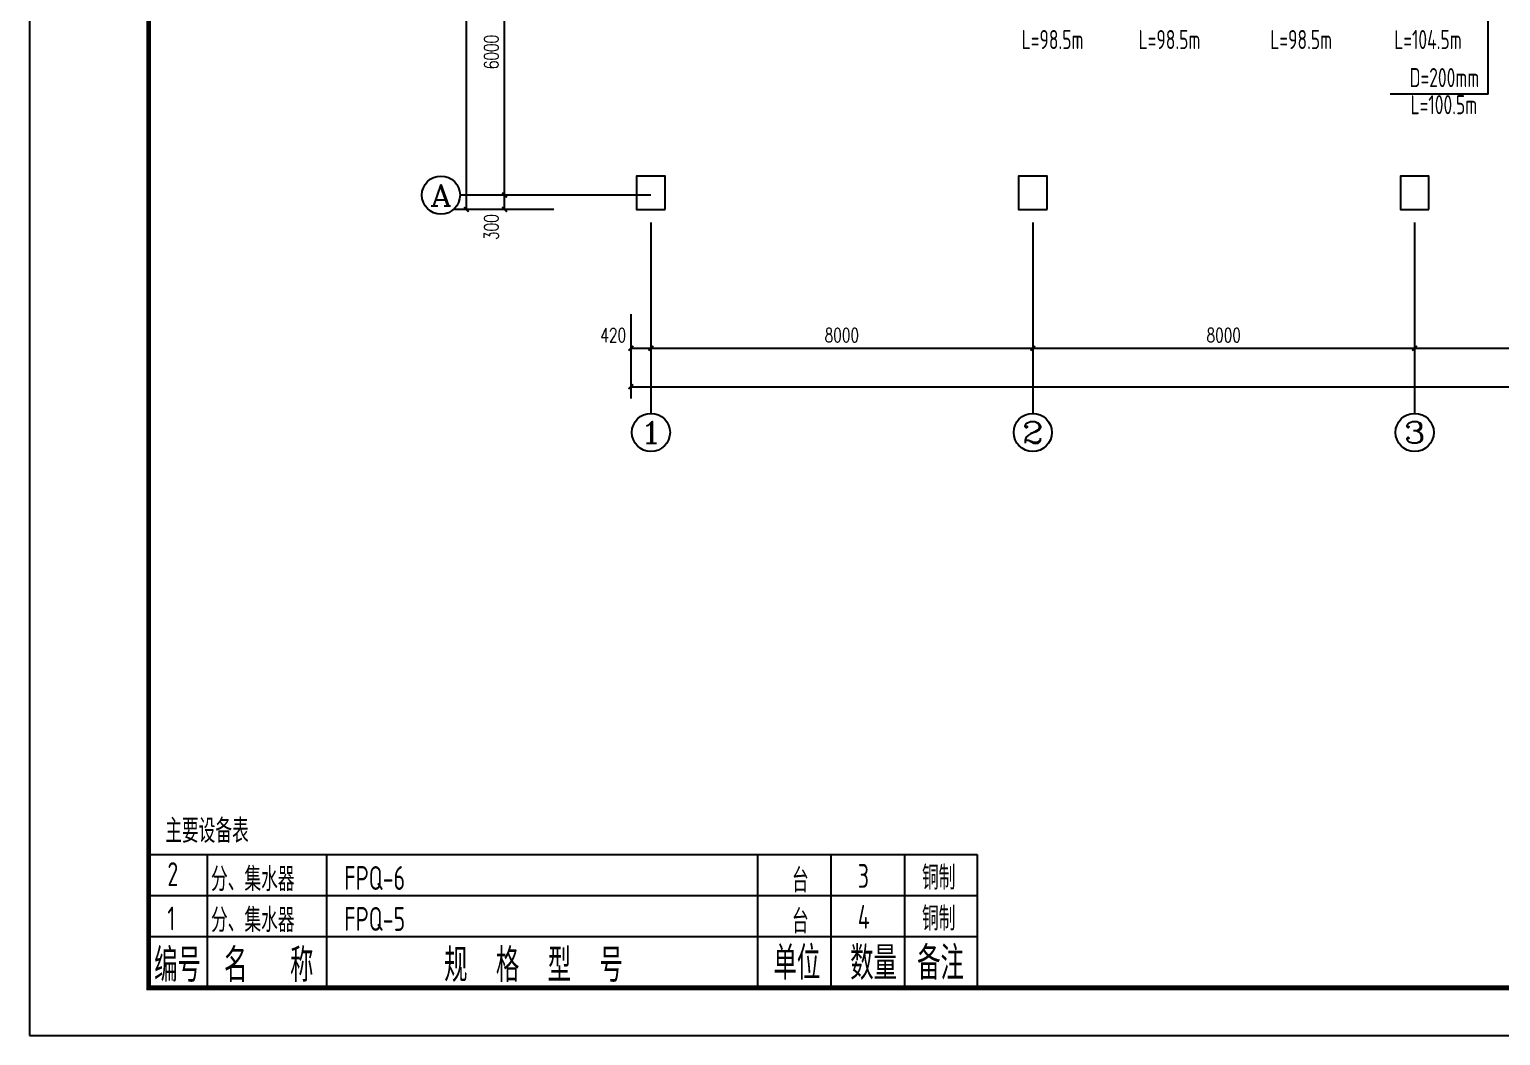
# Model space of a CAD drawing. Extents: x 2430460 to 2514560, y -608375 to -364775.
# Drawn here: x 2430460 to 2461282, y -608375 to -587286 of the extents above; entities that cross this region are included whole.
import ezdxf
from ezdxf.enums import TextEntityAlignment as Align

# ---------------------------------------------------------------- set-up
doc = ezdxf.new("R2010")
doc.units = 0
doc.header["$LTSCALE"] = 1000
doc.header["$MEASUREMENT"] = 0
for name, color, linetype in [('AXIS', 3, 'Continuous'), ('AXIS_TEXT', 7, 'Continuous'), ('COLUMN', 9, 'Continuous'), ('PUB_DIM', 3, 'Continuous'), ('PUB_TEXT', 7, 'Continuous'), ('TK', 4, 'Continuous'), ('设备表', 7, 'Continuous'), ('采暖', 7, 'Continuous')]:
    doc.layers.add(name, color=color, linetype=linetype)
doc.styles.add('11$0$TSSD_Norm', font='TSSDENG', dxfattribs={"width": 0.7, "bigfont": 'HZTXT'})
doc.styles.add('26#标准$0$TSSD_REIN', font='Tssdeng.shx', dxfattribs={"width": 0.7, "bigfont": 'tssdchn.shx'})
doc.styles.add('_TCH_AXIS', font='COMPLEX', dxfattribs={"bigfont": 'GBCBIG'})
doc.styles.add('_TCH_DIM_T3', font='SIMPLEX', dxfattribs={"width": 0.705882, "bigfont": 'GBCBIG'})
doc.styles.add('COMPLEX', font='COMPLEX')
doc.styles.add('HZTXT1', font='romans.shx', dxfattribs={"width": 0.7, "bigfont": 'GBHZFS.SHX'})
doc.styles.get("Standard").update_dxf_attribs({"font": 'gbenor.shx', "bigfont": 'gbcbig.shx'})
doc.styles.add('TSSD_Dimension', font='tssdeng.shx', dxfattribs={"width": 0.7, "bigfont": 'hztxt.shx'})
doc.styles.add('TSSD_Rein', font='Tssdeng.shx', dxfattribs={"width": 0.7, "bigfont": 'hztxt.shx'})
doc.dimstyles.new('_TCH_ARCH&&100', dxfattribs={"dimtxt": 297.5, "dimasz": 100, "dimexe": 250, "dimexo": 300, "dimgap": 126.25, "dimtad": 1, "dimdec": 0, "dimzin": 0, "dimdsep": 46, "dimtxsty": '_TCH_DIM_T3', "dimblk": 'ARCHTICK', "dimcen": 0.09, "dimclrt": 7, "dimazin": 2, "dimtfac": 1, "dimtdec": 0, "dimtix": 1, "dimtmove": 2, "dimatfit": 3, "dimfxl": 30, "dimtolj": 1, "dimtzin": 0, "dimarcsym": 0})

# ---------------------------------------------------------------- blocks, each defined once
blk = doc.blocks.new('*U544')
at = {"color": 3}
blk.add_lwpolyline([(-84100, 0), (0, 0), (0, 59400), (-84100, 59400)], close=True, dxfattribs=at)
at = {"color": 3, "const_width": 100}
blk.add_lwpolyline([(-81600, 1000), (-1000, 1000), (-1000, 58400), (-81600, 58400)], close=True, dxfattribs=at)
at = {"layer": 'TK', "color": 4, "style": 'HZTXT1'}
for tag, height, width, p in [('项目负责1', 400, 0.6, (-4500, 19196)), ('项目负责2', 400, 0.6, (-4500, 18296)), ('专责', 400, 0.6, (-4500, 17396)), ('审定', 400, 0.6, (-4500, 16496)), ('审核', 400, 0.6, (-4500, 15596)), ('校对', 400, 0.6, (-4500, 14696)), ('设计', 400, 0.6, (-4500, 13796)), ('绘图', 400, 0.6, (-4500, 12896)), ('建设单位', 450, 0.6, (-4500, 11050)), ('工号', 400, 0.5, (-5501, 3507)), ('版次', 400, 0.7, (-2138, 3498)), ('阶段', 400, 0.7, (-2138, 2498)), ('比例', 400, 0.7, (-5491, 1513)), ('日期', 400, 0.7, (-2138, 1498))]:
    blk.add_attdef(tag, text='', height=height, dxfattribs=dict(at, width=width)).set_placement(p, align=Align.MIDDLE)
at = {"layer": 'TK', "color": 1, "lineweight": -3, "style": 'HZTXT1', "width": 0.6}
blk.add_attdef('工程名称', text='', height=450, dxfattribs=at).set_placement((-4500, 9050), align=Align.MIDDLE)
at = {"layer": 'TK', "color": 4, "lineweight": -3, "style": 'HZTXT1', "width": 0.6}
blk.add_attdef('子项名称', text='', height=450, dxfattribs=at).set_placement((-4500, 7050), align=Align.MIDDLE)
at = {"layer": 'TK', "color": 1, "lineweight": -3, "width": 0.6, "flags": 104}
blk.add_attdef('图名', text='', height=400, dxfattribs=at).set_placement((-4558, 4958), align=Align.MIDDLE_CENTER)
at = {"layer": 'TK', "color": 1, "style": 'HZTXT1', "width": 0.7}
blk.add_attdef('图号', text='', height=400, dxfattribs=at).set_placement((-5491, 2513), align=Align.MIDDLE)
blk = doc.blocks.new('_ArchTick')
at = {"color": 0, "linetype": 'ByBlock', "const_width": 0.4}
blk.add_lwpolyline([(-0.5, -0.5), (0.5, 0.5)], dxfattribs=at)
blk = doc.blocks.new('*D31')
at = {"layer": 'Defpoints', "color": 0, "transparency": 16777216}
for p in [(-23139, -20043), (-21807, -20043), (-21807, -26043)]:
    blk.add_point(p, dxfattribs=at)
at = {"layer": 'PUB_DIM', "color": 0, "lineweight": -2, "transparency": 16777216}
for p, q in [((-22107, -20043), (-23389, -20043)), ((-23139, -26043), (-23139, -20043)), ((-22107, -26043), (-23389, -26043))]:
    blk.add_line(p, q, dxfattribs=at)
at = {"layer": 'PUB_DIM', "color": 0, "lineweight": -2, "transparency": 16777216, "xscale": 100, "yscale": 100, "zscale": 100}
for p, rotation in [((-23139, -20043), 90), ((-23139, -26043), 270)]:
    blk.add_blockref('_ArchTick', p, dxfattribs=dict(at, rotation=rotation))
at = {"layer": 'PUB_DIM', "color": 7, "transparency": 16777216, "insert": (-23414, -23043), "char_height": 297.5, "attachment_point": 5, "rotation": 90, "style": '_TCH_DIM_T3'}
blk.add_mtext('\\A1;6000', dxfattribs=at)
blk = doc.blocks.new('*D32')
at = {"layer": 'Defpoints', "color": 0, "transparency": 16777216}
for p in [(-23139, -26043), (-21807, -26043), (-21807, -26343)]:
    blk.add_point(p, dxfattribs=at)
at = {"layer": 'PUB_DIM', "color": 0, "lineweight": -2, "transparency": 16777216}
for p, q in [((-22107, -26043), (-23389, -26043)), ((-23139, -26343), (-23139, -26043)), ((-22107, -26343), (-23389, -26343))]:
    blk.add_line(p, q, dxfattribs=at)
at = {"layer": 'PUB_DIM', "color": 0, "lineweight": -2, "transparency": 16777216, "xscale": 100, "yscale": 100, "zscale": 100}
for p, rotation in [((-23139, -26043), 90), ((-23139, -26343), 270)]:
    blk.add_blockref('_ArchTick', p, dxfattribs=dict(at, rotation=rotation))
at = {"layer": 'PUB_DIM', "color": 7, "transparency": 16777216, "insert": (-23414, -26713), "char_height": 297.5, "attachment_point": 5, "rotation": 90, "style": '_TCH_DIM_T3'}
blk.add_mtext('\\A1;300', dxfattribs=at)
blk = doc.blocks.new('*D33')
at = {"layer": 'Defpoints', "color": 0, "transparency": 16777216}
for p in [(-23939, 4377), (-22748, 4377), (-22748, -26343)]:
    blk.add_point(p, dxfattribs=at)
at = {"layer": 'PUB_DIM', "color": 0, "lineweight": -2, "transparency": 16777216}
for p, q in [((-23048, 4377), (-24189, 4377)), ((-23939, -26343), (-23939, 4377)), ((-23048, -26343), (-24189, -26343))]:
    blk.add_line(p, q, dxfattribs=at)
at = {"layer": 'PUB_DIM', "color": 0, "lineweight": -2, "transparency": 16777216, "xscale": 100, "yscale": 100, "zscale": 100}
for p, rotation in [((-23939, 4377), 90), ((-23939, -26343), 270)]:
    blk.add_blockref('_ArchTick', p, dxfattribs=dict(at, rotation=rotation))
at = {"layer": 'PUB_DIM', "color": 7, "transparency": 16777216, "insert": (-24214, -10983), "char_height": 297.5, "attachment_point": 5, "rotation": 90, "style": '_TCH_DIM_T3'}
blk.add_mtext('\\A1;30720', dxfattribs=at)
blk = doc.blocks.new('*D34')
at = {"layer": 'Defpoints', "color": 0, "transparency": 16777216}
for p in [(-20492, -28235), (-20072, -28235), (-20072, -29252)]:
    blk.add_point(p, dxfattribs=at)
at = {"layer": 'PUB_DIM', "color": 0, "lineweight": -2, "transparency": 16777216}
for p, q in [((-20492, -28535), (-20492, -29502)), ((-20072, -28535), (-20072, -29502)), ((-20492, -29252), (-20072, -29252))]:
    blk.add_line(p, q, dxfattribs=at)
at = {"layer": 'PUB_DIM', "color": 0, "lineweight": -2, "transparency": 16777216, "xscale": 100, "yscale": 100, "zscale": 100, "rotation": 180}
blk.add_blockref('_ArchTick', (-20492, -29252), dxfattribs=at)
at = {"layer": 'PUB_DIM', "color": 0, "lineweight": -2, "transparency": 16777216, "xscale": 100, "yscale": 100, "zscale": 100}
blk.add_blockref('_ArchTick', (-20072, -29252), dxfattribs=at)
at = {"layer": 'PUB_DIM', "color": 7, "transparency": 16777216, "insert": (-20862, -28977), "char_height": 297.5, "attachment_point": 5, "style": '_TCH_DIM_T3'}
blk.add_mtext('\\A1;420', dxfattribs=at)
blk = doc.blocks.new('*D35')
at = {"layer": 'Defpoints', "color": 0, "transparency": 16777216}
for p in [(-20072, -28235), (-12072, -28235), (-12072, -29252)]:
    blk.add_point(p, dxfattribs=at)
at = {"layer": 'PUB_DIM', "color": 0, "lineweight": -2, "transparency": 16777216}
for p, q in [((-20072, -28535), (-20072, -29502)), ((-12072, -28535), (-12072, -29502)), ((-20072, -29252), (-12072, -29252))]:
    blk.add_line(p, q, dxfattribs=at)
at = {"layer": 'PUB_DIM', "color": 0, "lineweight": -2, "transparency": 16777216, "xscale": 100, "yscale": 100, "zscale": 100, "rotation": 180}
blk.add_blockref('_ArchTick', (-20072, -29252), dxfattribs=at)
at = {"layer": 'PUB_DIM', "color": 0, "lineweight": -2, "transparency": 16777216, "xscale": 100, "yscale": 100, "zscale": 100}
blk.add_blockref('_ArchTick', (-12072, -29252), dxfattribs=at)
at = {"layer": 'PUB_DIM', "color": 7, "transparency": 16777216, "insert": (-16072, -28977), "char_height": 297.5, "attachment_point": 5, "style": '_TCH_DIM_T3'}
blk.add_mtext('\\A1;8000', dxfattribs=at)
blk = doc.blocks.new('*D36')
at = {"layer": 'Defpoints', "color": 0, "transparency": 16777216}
for p in [(-12072, -28235), (-4072, -28235), (-4072, -29252)]:
    blk.add_point(p, dxfattribs=at)
at = {"layer": 'PUB_DIM', "color": 0, "lineweight": -2, "transparency": 16777216}
for p, q in [((-12072, -28535), (-12072, -29502)), ((-4072, -28535), (-4072, -29502)), ((-12072, -29252), (-4072, -29252))]:
    blk.add_line(p, q, dxfattribs=at)
at = {"layer": 'PUB_DIM', "color": 0, "lineweight": -2, "transparency": 16777216, "xscale": 100, "yscale": 100, "zscale": 100, "rotation": 180}
blk.add_blockref('_ArchTick', (-12072, -29252), dxfattribs=at)
at = {"layer": 'PUB_DIM', "color": 0, "lineweight": -2, "transparency": 16777216, "xscale": 100, "yscale": 100, "zscale": 100}
blk.add_blockref('_ArchTick', (-4072, -29252), dxfattribs=at)
at = {"layer": 'PUB_DIM', "color": 7, "transparency": 16777216, "insert": (-8072, -28977), "char_height": 297.5, "attachment_point": 5, "style": '_TCH_DIM_T3'}
blk.add_mtext('\\A1;8000', dxfattribs=at)
blk = doc.blocks.new('*D37')
at = {"layer": 'Defpoints', "color": 0, "transparency": 16777216}
for p in [(-4072, -28235), (3928, -28235), (3928, -29252)]:
    blk.add_point(p, dxfattribs=at)
at = {"layer": 'PUB_DIM', "color": 0, "lineweight": -2, "transparency": 16777216}
for p, q in [((-4072, -28535), (-4072, -29502)), ((3928, -28535), (3928, -29502)), ((-4072, -29252), (3928, -29252))]:
    blk.add_line(p, q, dxfattribs=at)
at = {"layer": 'PUB_DIM', "color": 0, "lineweight": -2, "transparency": 16777216, "xscale": 100, "yscale": 100, "zscale": 100, "rotation": 180}
blk.add_blockref('_ArchTick', (-4072, -29252), dxfattribs=at)
at = {"layer": 'PUB_DIM', "color": 0, "lineweight": -2, "transparency": 16777216, "xscale": 100, "yscale": 100, "zscale": 100}
blk.add_blockref('_ArchTick', (3928, -29252), dxfattribs=at)
at = {"layer": 'PUB_DIM', "color": 7, "transparency": 16777216, "insert": (-72, -28977), "char_height": 297.5, "attachment_point": 5, "style": '_TCH_DIM_T3'}
blk.add_mtext('\\A1;8000', dxfattribs=at)
blk = doc.blocks.new('*D43')
at = {"layer": 'Defpoints', "color": 0, "transparency": 16777216}
for p in [(-20492, -29016), (36348, -29016), (36348, -30059)]:
    blk.add_point(p, dxfattribs=at)
at = {"layer": 'PUB_DIM', "color": 0, "lineweight": -2, "transparency": 16777216}
for p, q in [((-20492, -29316), (-20492, -30309)), ((36348, -29316), (36348, -30309)), ((-20492, -30059), (36348, -30059))]:
    blk.add_line(p, q, dxfattribs=at)
at = {"layer": 'PUB_DIM', "color": 0, "lineweight": -2, "transparency": 16777216, "xscale": 100, "yscale": 100, "zscale": 100, "rotation": 180}
blk.add_blockref('_ArchTick', (-20492, -30059), dxfattribs=at)
at = {"layer": 'PUB_DIM', "color": 0, "lineweight": -2, "transparency": 16777216, "xscale": 100, "yscale": 100, "zscale": 100}
blk.add_blockref('_ArchTick', (36348, -30059), dxfattribs=at)
at = {"layer": 'PUB_DIM', "color": 7, "transparency": 16777216, "insert": (7928, -29784), "char_height": 297.5, "attachment_point": 5, "style": '_TCH_DIM_T3'}
blk.add_mtext('\\A1;56840', dxfattribs=at)
blk = doc.blocks.new('_FZHK')
blk.add_lwpolyline([(-0.5, -0.5), (0.5, -0.5), (0.5, 0.5), (-0.5, 0.5)], close=True)
blk = doc.blocks.new('*D516')
at = {"layer": 'Defpoints', "color": 0, "transparency": 16777216}
for p in [(-23139, -20043), (-21807, -20043), (-21807, -26043)]:
    blk.add_point(p, dxfattribs=at)
at = {"layer": 'PUB_DIM', "color": 0, "lineweight": -2, "transparency": 16777216}
for p, q in [((-22107, -20043), (-23389, -20043)), ((-23139, -26043), (-23139, -20043)), ((-22107, -26043), (-23389, -26043))]:
    blk.add_line(p, q, dxfattribs=at)
at = {"layer": 'PUB_DIM', "color": 0, "lineweight": -2, "transparency": 16777216, "xscale": 100, "yscale": 100, "zscale": 100}
for p, rotation in [((-23139, -20043), 90), ((-23139, -26043), 270)]:
    blk.add_blockref('_ArchTick', p, dxfattribs=dict(at, rotation=rotation))
at = {"layer": 'PUB_DIM', "color": 7, "transparency": 16777216, "insert": (-23414, -23043), "char_height": 297.5, "attachment_point": 5, "rotation": 90, "style": '_TCH_DIM_T3'}
blk.add_mtext('\\A1;6000', dxfattribs=at)
blk = doc.blocks.new('*D517')
at = {"layer": 'Defpoints', "color": 0, "transparency": 16777216}
for p in [(-23139, -26043), (-21807, -26043), (-21807, -26343)]:
    blk.add_point(p, dxfattribs=at)
at = {"layer": 'PUB_DIM', "color": 0, "lineweight": -2, "transparency": 16777216}
for p, q in [((-22107, -26043), (-23389, -26043)), ((-23139, -26343), (-23139, -26043)), ((-22107, -26343), (-23389, -26343))]:
    blk.add_line(p, q, dxfattribs=at)
at = {"layer": 'PUB_DIM', "color": 0, "lineweight": -2, "transparency": 16777216, "xscale": 100, "yscale": 100, "zscale": 100}
for p, rotation in [((-23139, -26043), 90), ((-23139, -26343), 270)]:
    blk.add_blockref('_ArchTick', p, dxfattribs=dict(at, rotation=rotation))
at = {"layer": 'PUB_DIM', "color": 7, "transparency": 16777216, "insert": (-23414, -26713), "char_height": 297.5, "attachment_point": 5, "rotation": 90, "style": '_TCH_DIM_T3'}
blk.add_mtext('\\A1;300', dxfattribs=at)
blk = doc.blocks.new('*D518')
at = {"layer": 'Defpoints', "color": 0, "transparency": 16777216}
for p in [(-23939, 4377), (-22748, 4377), (-22748, -26343)]:
    blk.add_point(p, dxfattribs=at)
at = {"layer": 'PUB_DIM', "color": 0, "lineweight": -2, "transparency": 16777216}
for p, q in [((-23048, 4377), (-24189, 4377)), ((-23939, -26343), (-23939, 4377)), ((-23048, -26343), (-24189, -26343))]:
    blk.add_line(p, q, dxfattribs=at)
at = {"layer": 'PUB_DIM', "color": 0, "lineweight": -2, "transparency": 16777216, "xscale": 100, "yscale": 100, "zscale": 100}
for p, rotation in [((-23939, 4377), 90), ((-23939, -26343), 270)]:
    blk.add_blockref('_ArchTick', p, dxfattribs=dict(at, rotation=rotation))
at = {"layer": 'PUB_DIM', "color": 7, "transparency": 16777216, "insert": (-24214, -10983), "char_height": 297.5, "attachment_point": 5, "rotation": 90, "style": '_TCH_DIM_T3'}
blk.add_mtext('\\A1;30720', dxfattribs=at)
blk = doc.blocks.new('*D519')
at = {"layer": 'Defpoints', "color": 0, "transparency": 16777216}
for p in [(-20492, -28235), (-20072, -28235), (-20072, -29252)]:
    blk.add_point(p, dxfattribs=at)
at = {"layer": 'PUB_DIM', "color": 0, "lineweight": -2, "transparency": 16777216}
for p, q in [((-20492, -28535), (-20492, -29502)), ((-20072, -28535), (-20072, -29502)), ((-20492, -29252), (-20072, -29252))]:
    blk.add_line(p, q, dxfattribs=at)
at = {"layer": 'PUB_DIM', "color": 0, "lineweight": -2, "transparency": 16777216, "xscale": 100, "yscale": 100, "zscale": 100, "rotation": 180}
blk.add_blockref('_ArchTick', (-20492, -29252), dxfattribs=at)
at = {"layer": 'PUB_DIM', "color": 0, "lineweight": -2, "transparency": 16777216, "xscale": 100, "yscale": 100, "zscale": 100}
blk.add_blockref('_ArchTick', (-20072, -29252), dxfattribs=at)
at = {"layer": 'PUB_DIM', "color": 7, "transparency": 16777216, "insert": (-20862, -28977), "char_height": 297.5, "attachment_point": 5, "style": '_TCH_DIM_T3'}
blk.add_mtext('\\A1;420', dxfattribs=at)
blk = doc.blocks.new('*D520')
at = {"layer": 'Defpoints', "color": 0, "transparency": 16777216}
for p in [(-20072, -28235), (-12072, -28235), (-12072, -29252)]:
    blk.add_point(p, dxfattribs=at)
at = {"layer": 'PUB_DIM', "color": 0, "lineweight": -2, "transparency": 16777216}
for p, q in [((-20072, -28535), (-20072, -29502)), ((-12072, -28535), (-12072, -29502)), ((-20072, -29252), (-12072, -29252))]:
    blk.add_line(p, q, dxfattribs=at)
at = {"layer": 'PUB_DIM', "color": 0, "lineweight": -2, "transparency": 16777216, "xscale": 100, "yscale": 100, "zscale": 100, "rotation": 180}
blk.add_blockref('_ArchTick', (-20072, -29252), dxfattribs=at)
at = {"layer": 'PUB_DIM', "color": 0, "lineweight": -2, "transparency": 16777216, "xscale": 100, "yscale": 100, "zscale": 100}
blk.add_blockref('_ArchTick', (-12072, -29252), dxfattribs=at)
at = {"layer": 'PUB_DIM', "color": 7, "transparency": 16777216, "insert": (-16072, -28977), "char_height": 297.5, "attachment_point": 5, "style": '_TCH_DIM_T3'}
blk.add_mtext('\\A1;8000', dxfattribs=at)
blk = doc.blocks.new('*D521')
at = {"layer": 'Defpoints', "color": 0, "transparency": 16777216}
for p in [(-12072, -28235), (-4072, -28235), (-4072, -29252)]:
    blk.add_point(p, dxfattribs=at)
at = {"layer": 'PUB_DIM', "color": 0, "lineweight": -2, "transparency": 16777216}
for p, q in [((-12072, -28535), (-12072, -29502)), ((-4072, -28535), (-4072, -29502)), ((-12072, -29252), (-4072, -29252))]:
    blk.add_line(p, q, dxfattribs=at)
at = {"layer": 'PUB_DIM', "color": 0, "lineweight": -2, "transparency": 16777216, "xscale": 100, "yscale": 100, "zscale": 100, "rotation": 180}
blk.add_blockref('_ArchTick', (-12072, -29252), dxfattribs=at)
at = {"layer": 'PUB_DIM', "color": 0, "lineweight": -2, "transparency": 16777216, "xscale": 100, "yscale": 100, "zscale": 100}
blk.add_blockref('_ArchTick', (-4072, -29252), dxfattribs=at)
at = {"layer": 'PUB_DIM', "color": 7, "transparency": 16777216, "insert": (-8072, -28977), "char_height": 297.5, "attachment_point": 5, "style": '_TCH_DIM_T3'}
blk.add_mtext('\\A1;8000', dxfattribs=at)
blk = doc.blocks.new('*D522')
at = {"layer": 'Defpoints', "color": 0, "transparency": 16777216}
for p in [(-4072, -28235), (3928, -28235), (3928, -29252)]:
    blk.add_point(p, dxfattribs=at)
at = {"layer": 'PUB_DIM', "color": 0, "lineweight": -2, "transparency": 16777216}
for p, q in [((-4072, -28535), (-4072, -29502)), ((3928, -28535), (3928, -29502)), ((-4072, -29252), (3928, -29252))]:
    blk.add_line(p, q, dxfattribs=at)
at = {"layer": 'PUB_DIM', "color": 0, "lineweight": -2, "transparency": 16777216, "xscale": 100, "yscale": 100, "zscale": 100, "rotation": 180}
blk.add_blockref('_ArchTick', (-4072, -29252), dxfattribs=at)
at = {"layer": 'PUB_DIM', "color": 0, "lineweight": -2, "transparency": 16777216, "xscale": 100, "yscale": 100, "zscale": 100}
blk.add_blockref('_ArchTick', (3928, -29252), dxfattribs=at)
at = {"layer": 'PUB_DIM', "color": 7, "transparency": 16777216, "insert": (-72, -28977), "char_height": 297.5, "attachment_point": 5, "style": '_TCH_DIM_T3'}
blk.add_mtext('\\A1;8000', dxfattribs=at)
blk = doc.blocks.new('*D528')
at = {"layer": 'Defpoints', "color": 0, "transparency": 16777216}
for p in [(-20492, -29016), (36348, -29016), (36348, -30059)]:
    blk.add_point(p, dxfattribs=at)
at = {"layer": 'PUB_DIM', "color": 0, "lineweight": -2, "transparency": 16777216}
for p, q in [((-20492, -29316), (-20492, -30309)), ((36348, -29316), (36348, -30309)), ((-20492, -30059), (36348, -30059))]:
    blk.add_line(p, q, dxfattribs=at)
at = {"layer": 'PUB_DIM', "color": 0, "lineweight": -2, "transparency": 16777216, "xscale": 100, "yscale": 100, "zscale": 100, "rotation": 180}
blk.add_blockref('_ArchTick', (-20492, -30059), dxfattribs=at)
at = {"layer": 'PUB_DIM', "color": 0, "lineweight": -2, "transparency": 16777216, "xscale": 100, "yscale": 100, "zscale": 100}
blk.add_blockref('_ArchTick', (36348, -30059), dxfattribs=at)
at = {"layer": 'PUB_DIM', "color": 7, "transparency": 16777216, "insert": (7928, -29784), "char_height": 297.5, "attachment_point": 5, "style": '_TCH_DIM_T3'}
blk.add_mtext('\\A1;56840', dxfattribs=at)
blk = doc.blocks.new('_AXISO')
blk.add_circle((0, 0), 0.5)
at = {"layer": 'AXIS_TEXT', "style": 'COMPLEX', "width": 1.041667}
blk.add_attdef('A', text='', height=0.56, dxfattribs=at).set_placement((-0.25, -0.28), (0.25, -0.28), align=Align.FIT)
blk = doc.blocks.new('A$C0536007B')
at = {"layer": 'AXIS'}
for p, q in [((-20071.5, -26043.1), (-24071.5, -26043.1)), ((-20071.5, -26617.3), (-20071.5, -30617.3)), ((-12071.5, -26617.3), (-12071.5, -30617.3)), ((-4071.5, -26617.3), (-4071.5, -30617.3))]:
    blk.add_line(p, q, dxfattribs=at)
ref = blk.add_blockref('_AXISO', (-24471.5, -26043.1), dxfattribs=dict(at, xscale=800, yscale=800, zscale=800))
ref.add_attrib('A', 'A', dxfattribs={"layer": 'AXIS_TEXT', "height": 452.5, "style": '_TCH_AXIS', "width": 1.166667}).set_placement((-24697.8, -26269.4), (-24245.3, -26269.4), align=Align.FIT)
ref = blk.add_blockref('_AXISO', (-20071.5, -31017.3), dxfattribs=dict(at, xscale=800, yscale=800, zscale=800))
ref.add_attrib('A', '1', dxfattribs={"layer": 'AXIS_TEXT', "height": 452.5, "style": '_TCH_AXIS', "width": 2.333333}).set_placement((-20297.8, -31243.5), (-19845.3, -31243.5), align=Align.FIT)
ref = blk.add_blockref('_AXISO', (-12071.5, -31017.3), dxfattribs=dict(at, xscale=800, yscale=800, zscale=800))
ref.add_attrib('A', '2', dxfattribs={"layer": 'AXIS_TEXT', "height": 452.5, "style": '_TCH_AXIS', "width": 1.5}).set_placement((-12297.8, -31243.5), (-11845.3, -31243.5), align=Align.FIT)
ref = blk.add_blockref('_AXISO', (-4071.5, -31017.3), dxfattribs=dict(at, xscale=800, yscale=800, zscale=800))
ref.add_attrib('A', '3', dxfattribs={"layer": 'AXIS_TEXT', "height": 452.5, "style": '_TCH_AXIS', "width": 1.5}).set_placement((-4297.8, -31243.5), (-3845.3, -31243.5), align=Align.FIT)
at = {"layer": 'COLUMN', "xscale": 699.9990233555436}
for p, yscale, zscale, rotation in [((-20071.5, -25993.1), 600.0000002030283, 600.0000002030283, 89.99999999085242), ((-12071.5, -25993.1), 599.9999997969717, 599.9999997969717, 90.00000000731806), ((-4071.5, -25993.1), 600.0000002030283, 600.0000002030283, 89.99999999069996)]:
    blk.add_blockref('_FZHK', p, dxfattribs=dict(at, yscale=yscale, zscale=zscale, rotation=rotation))
at = {"layer": 'PUB_DIM'}
for p1, p2, distance, picture, middle in [((-22747.8, -26343.1), (-22747.8, 4376.9), 1190.9, '*D33', (-24213.7, -10983.1)), ((-22747.8, -26343.1), (-22747.8, 4376.9), 1190.9, '*D518', (-24213.7, -10983.1)), ((-21806.8, -26043.1), (-21806.8, -20043.1), 1332.2, '*D31', (-23413.9, -23043.1)), ((-21806.8, -26043.1), (-21806.8, -20043.1), 1332.2, '*D516', (-23413.9, -23043.1)), ((-20071.5, -28234.9), (-12071.5, -28234.9), -1017, '*D35', (-16071.5, -28976.8)), ((-20071.5, -28234.9), (-12071.5, -28234.9), -1017, '*D520', (-16071.5, -28976.8)), ((-12071.5, -28234.9), (-4071.5, -28234.9), -1017, '*D36', (-8071.5, -28976.8)), ((-12071.5, -28234.9), (-4071.5, -28234.9), -1017, '*D521', (-8071.5, -28976.8)), ((-4071.5, -28234.9), (3928.5, -28234.9), -1017, '*D37', (-71.5, -28976.8)), ((-4071.5, -28234.9), (3928.5, -28234.9), -1017, '*D522', (-71.5, -28976.8)), ((-20491.5, -29016.2), (36348.5, -29016.2), -1042.6, '*D43', (7928.5, -29783.7)), ((-20491.5, -29016.2), (36348.5, -29016.2), -1042.6, '*D528', (7928.5, -29783.7))]:
    dim = blk.add_aligned_dim(p1=p1, p2=p2, distance=distance, dimstyle='_TCH_ARCH&&100', dxfattribs=at)
    dim.commit()
    dim.dimension.update_dxf_attribs({"geometry": picture, "text_midpoint": middle})
for base, p1, p2, angle, picture, middle in [((-23138.9, -26043.1), (-21806.8, -26343.1), (-21806.8, -26043.1), 90, '*D32', (-23413.9, -26713.1)), ((-23138.9, -26043.1), (-21806.8, -26343.1), (-21806.8, -26043.1), 90, '*D517', (-23413.9, -26713.1)), ((-20071.5, -29251.8), (-20491.5, -28234.9), (-20071.5, -28234.9), 0, '*D34', (-20861.5, -28976.8)), ((-20071.5, -29251.8), (-20491.5, -28234.9), (-20071.5, -28234.9), 0, '*D519', (-20861.5, -28976.8))]:
    dim = blk.add_linear_dim(base=base, p1=p1, p2=p2, angle=angle, dimstyle='_TCH_ARCH&&100', dxfattribs=at)
    dim.commit()
    dim.dimension.update_dxf_attribs({"geometry": picture, "text_midpoint": middle, "dimtype": 129})

msp = doc.modelspace()

# ---------------------------------------------------------------- linework, layer by layer
for p, q in [((2461019.6, -588639.9), (2461030.1, -574184.3)), ((2461019.6, -588639.9), (2458972, -588639.9)), ((2432960.4, -604582.2), (2432960.4, -607374.9))]:
    msp.add_line(p, q)
at = {"layer": '采暖'}
for p, q in [((2432960.4, -604582.2), (2450314.1, -604582.2)), ((2434182.3, -604582.2), (2434182.3, -607374.9)), ((2436682.2, -604582.2), (2436682.2, -607374.9)), ((2445716.6, -604582.2), (2445716.6, -607374.9)), ((2447250.7, -604582.2), (2447250.7, -607374.9)), ((2448790.7, -604582.2), (2448790.7, -607374.9)), ((2450314.1, -604582.2), (2450314.1, -607374.9)), ((2432960.4, -605440.2), (2450314.1, -605440.2)), ((2432960.4, -606298.2), (2450314.1, -606298.2)), ((2432960.4, -606298.2), (2450314.1, -606298.2))]:
    msp.add_line(p, q, dxfattribs=at)

# ---------------------------------------------------------------- block references
for name, p in [('*U544', (2514560.4, -608374.9)), ('A$C0536007B', (2463553.5, -564716.2))]:
    msp.add_blockref(name, p)

# ---------------------------------------------------------------- texts
at = {"char_height": 400, "width": 1509.222, "attachment_point": 9, "style": '26#标准$0$TSSD_REIN'}
for s, insert in [('L=98.5m', (2452544.2, -587698.4)), ('L=98.5m', (2454993.4, -587698.4)), ('L=98.5m', (2457752, -587698.4)), ('L=104.5m', (2460467.8, -587698.4)), ('D=200mm', (2460837, -588495.6)), ('L=100.5m', (2460793, -589063.7))]:
    msp.add_mtext(s, dxfattribs=dict(at, insert=insert))
at = {"layer": 'PUB_TEXT', "style": '11$0$TSSD_Norm', "width": 0.7}
msp.add_text('主要设备表', height=500, dxfattribs=at).set_placement((2433306.4, -604334.6))
at = {"layer": '设备表', "linetype": 'Continuous', "lineweight": 0, "style": 'TSSD_Rein', "width": 0.7}
for s, p in [('分、集水器', (2434264.8, -605347.8)), ('FPQ-6', (2437055.1, -605322)), ('分、集水器', (2434264.8, -606205.8)), ('FPQ-5', (2437055.1, -606180))]:
    msp.add_text(s, height=500, dxfattribs=at).set_placement(p)
at = {"layer": '采暖', "style": 'TSSD_Dimension', "width": 0.7}
for s, height, p in [('2', 500, (2433350.1, -605240.6)), ('台', 500, (2446435.9, -605372.4)), ('3', 500, (2447815.9, -605279.1)), ('铜制', 500, (2449159.9, -605315.7)), ('4', 500, (2447815.9, -606137.1)), ('铜制', 500, (2449159.9, -606173.7)), ('1', 500, (2433350.1, -606169.8)), ('台', 500, (2446435.9, -606230.4)), ('编号', 700, (2433073, -607250.2)), ('名   称', 700, (2434538.7, -607250.2)), ('规  格  型  号', 700, (2439149.1, -607250.2)), ('单位', 700, (2446048.6, -607206.1)), ('数量', 700, (2447656.5, -607206.1)), ('备注', 700, (2449058, -607206.1))]:
    msp.add_text(s, height=height, dxfattribs=at).set_placement(p)

doc.saveas('drawing.dxf')
